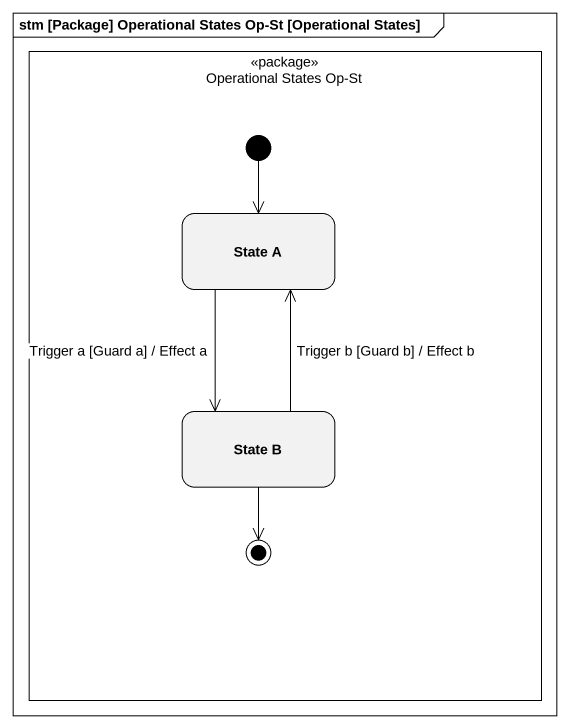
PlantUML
@startuml
mainframe stm [Package] Operational States Op-St [Operational States]
hide empty description
state "Operational States Op-St" as Operational_States_Op_St <<package>> {
  state "State A" as State_A
  state "State B" as State_B
  [*] --> State_A
  State_B --> [*]
}
State_A --> State_B : Trigger a [Guard a] / Effect a
State_B -up-> State_A : Trigger b [Guard b] / Effect b
@enduml
